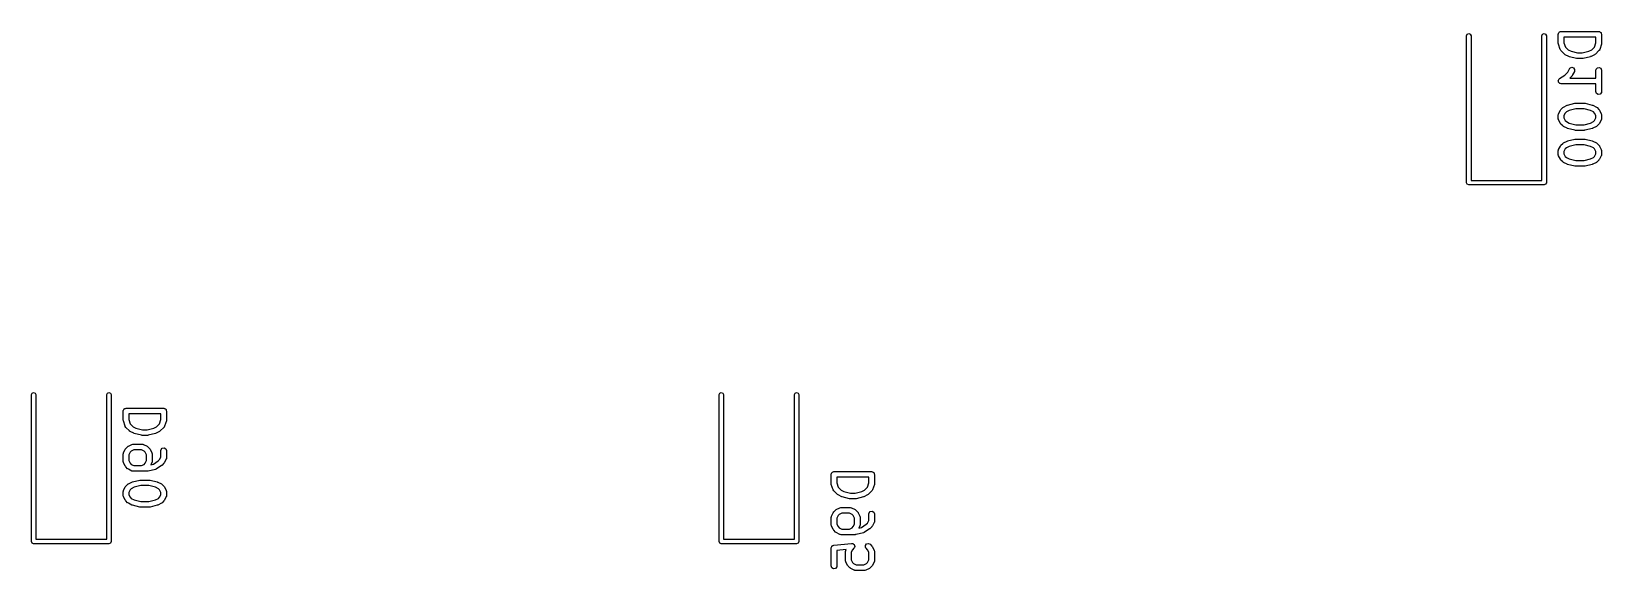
# Model space of a CAD drawing. Extents: x 43 to 429, y -149 to -20.
# Drawn here: x 387.08 to 428.77, y -107 to -92.69 of the extents above; entities that cross this region are included whole.
import ezdxf

# ---------------------------------------------------------------- set-up
doc = ezdxf.new("R2010")
doc.units = 0
doc.layers.add('BLACK', color=7, linetype='CONTINUOUS')

msp = doc.modelspace()

# ---------------------------------------------------------------- linework, layer by layer
at = {"layer": 'BLACK', "linetype": 'CONTINUOUS'}
for p, q in [((425.184, -92.8062), (425.201, -92.7638)), ((425.184, -96.7062), (425.184, -92.8062)), ((425.201, -92.7638), (425.244, -92.7462)), ((425.244, -92.7462), (425.286, -92.7638)), ((425.286, -92.7638), (425.304, -92.8062)), ((425.304, -92.8062), (425.304, -96.6462)), ((427.184, -92.8062), (427.201, -92.7638)), ((427.184, -96.6462), (427.184, -92.8062)), ((427.201, -92.7638), (427.244, -92.7462)), ((427.244, -92.7462), (427.286, -92.7638)), ((427.286, -92.7638), (427.304, -92.8062)), ((427.304, -92.8062), (427.304, -96.7062)), ((427.621, -92.7658), (427.623, -92.756)), ((427.621, -93.0039), (427.621, -92.7658)), ((427.622, -92.7527), (427.624, -92.7499)), ((427.623, -92.756), (427.622, -92.7527)), ((427.624, -92.7499), (427.626, -92.7401)), ((427.626, -92.7401), (427.638, -92.7252)), ((427.638, -92.7252), (427.648, -92.7083)), ((427.648, -92.7083), (427.654, -92.706)), ((427.654, -92.706), (427.659, -92.7008)), ((427.659, -92.7008), (427.678, -92.6974)), ((427.678, -92.6974), (427.696, -92.6908)), ((427.696, -92.6908), (428.696, -92.6908)), ((427.771, -92.8408), (427.771, -92.9917)), ((428.621, -92.8408), (427.771, -92.8408)), ((428.621, -92.9917), (428.621, -92.8408)), ((428.696, -92.6908), (428.706, -92.6925)), ((428.706, -92.6925), (428.709, -92.6919)), ((428.709, -92.6919), (428.712, -92.6936)), ((428.712, -92.6936), (428.722, -92.6953)), ((428.722, -92.6953), (428.737, -92.7078)), ((428.737, -92.7078), (428.754, -92.7176)), ((428.754, -92.7176), (428.756, -92.7239)), ((428.756, -92.7239), (428.761, -92.7283)), ((428.761, -92.7283), (428.764, -92.7475)), ((428.764, -92.7475), (428.771, -92.7658)), ((428.771, -92.7658), (428.771, -93.0039)), ((427.622, -93.0054), (427.621, -93.0039)), ((427.625, -93.0276), (427.622, -93.0054)), ((427.673, -93.1704), (427.625, -93.0276)), ((427.675, -93.174), (427.673, -93.1704)), ((427.676, -93.1784), (427.675, -93.174)), ((427.691, -93.1998), (427.676, -93.1784)), ((427.786, -93.295), (427.691, -93.1998)), ((427.771, -92.9917), (427.809, -93.1062)), ((427.787, -93.2957), (427.786, -93.295)), ((427.805, -93.309), (427.787, -93.2957)), ((427.901, -93.3567), (427.805, -93.309)), ((427.809, -93.1062), (427.883, -93.1803)), ((427.883, -93.1803), (427.96, -93.2188)), ((427.904, -93.3571), (427.901, -93.3567)), ((427.916, -93.3623), (427.904, -93.3571)), ((428.107, -93.41), (427.916, -93.3623)), ((427.96, -93.2188), (428.134, -93.2622)), ((428.134, -93.2622), (428.258, -93.2622)), ((428.258, -93.2622), (428.432, -93.2188)), ((428.476, -93.3623), (428.286, -93.41)), ((428.432, -93.2188), (428.509, -93.1803)), ((428.479, -93.3604), (428.476, -93.3623)), ((428.492, -93.3567), (428.479, -93.3604)), ((428.587, -93.309), (428.492, -93.3567)), ((428.509, -93.1803), (428.583, -93.1062)), ((428.583, -93.1062), (428.621, -92.9917)), ((428.588, -93.3079), (428.587, -93.309)), ((428.606, -93.295), (428.588, -93.3079)), ((428.702, -93.1998), (428.606, -93.295)), ((428.703, -93.1957), (428.702, -93.1998)), ((428.707, -93.1933), (428.703, -93.1957)), ((428.72, -93.1704), (428.707, -93.1933)), ((428.767, -93.0276), (428.72, -93.1704)), ((428.771, -93.0039), (428.767, -93.026)), ((428.767, -93.026), (428.767, -93.0276)), ((427.791, -93.8503), (427.873, -93.769)), ((427.873, -93.769), (427.915, -93.6846)), ((427.915, -93.6846), (427.93, -93.6637)), ((427.93, -93.6637), (427.977, -93.6433)), ((427.977, -93.6433), (428.027, -93.6579)), ((428.049, -93.7517), (428.001, -93.8469)), ((428.027, -93.6579), (428.055, -93.7007)), ((428.055, -93.7007), (428.049, -93.7517)), ((428.11, -93.4096), (428.107, -93.41)), ((428.125, -93.4122), (428.11, -93.4096)), ((428.268, -93.4122), (428.125, -93.4122)), ((428.271, -93.411), (428.268, -93.4122)), ((428.286, -93.41), (428.271, -93.411)), ((428.621, -93.7182), (428.626, -93.6925)), ((428.621, -93.9289), (428.621, -93.7182)), ((428.626, -93.6925), (428.659, -93.6532)), ((428.659, -93.6532), (428.709, -93.6443)), ((428.709, -93.6443), (428.754, -93.6699)), ((428.754, -93.6699), (428.771, -93.7182)), ((428.771, -93.7182), (428.771, -94.2896)), ((427.622, -93.9908), (427.624, -93.9871)), ((427.626, -94.0123), (427.622, -93.9908)), ((427.624, -93.9828), (427.637, -93.9653)), ((427.624, -93.9871), (427.624, -93.9828)), ((427.627, -94.034), (427.626, -94.0123)), ((427.63, -94.0371), (427.627, -94.034)), ((427.631, -94.0414), (427.63, -94.0371)), ((427.648, -94.0554), (427.631, -94.0414)), ((427.637, -93.9653), (427.648, -93.9464)), ((427.648, -93.9464), (427.652, -93.9449)), ((427.663, -94.0711), (427.648, -94.0554)), ((427.652, -93.9449), (427.655, -93.9415)), ((427.655, -93.9415), (427.791, -93.8503)), ((427.667, -94.0716), (427.663, -94.0711)), ((427.67, -94.0743), (427.667, -94.0716)), ((427.696, -94.0789), (427.67, -94.0743)), ((428.621, -94.0789), (427.696, -94.0789)), ((427.987, -93.8664), (427.925, -93.9289)), ((427.925, -93.9289), (428.621, -93.9289)), ((427.988, -93.8649), (427.987, -93.8664)), ((428.001, -93.8469), (427.988, -93.8649)), ((428.621, -94.2896), (428.621, -94.0789)), ((427.868, -94.6454), (428.059, -94.5978)), ((428.059, -94.5978), (428.074, -94.5967)), ((428.074, -94.5967), (428.077, -94.5955)), ((428.077, -94.5955), (428.315, -94.5955)), ((428.315, -94.5955), (428.33, -94.5981)), ((428.33, -94.5981), (428.333, -94.5978)), ((428.333, -94.5978), (428.524, -94.6454)), ((428.639, -94.3378), (428.621, -94.2896)), ((428.683, -94.3634), (428.639, -94.3378)), ((428.734, -94.3545), (428.683, -94.3634)), ((428.767, -94.3152), (428.734, -94.3545)), ((428.771, -94.2896), (428.767, -94.3152)), ((427.621, -94.9086), (427.626, -94.883)), ((427.621, -95.0039), (427.621, -94.9086)), ((427.623, -95.0081), (427.621, -95.0039)), ((427.622, -95.0124), (427.623, -95.0081)), ((427.629, -95.0374), (427.622, -95.0124)), ((427.626, -94.883), (427.629, -94.8795)), ((427.629, -94.8751), (427.677, -94.7798)), ((427.629, -94.8795), (427.629, -94.8751)), ((427.677, -95.1326), (427.629, -95.0374)), ((427.677, -94.7798), (427.69, -94.7618)), ((427.69, -94.7618), (427.691, -94.7604)), ((427.691, -94.7604), (427.738, -94.7127)), ((427.738, -94.7127), (427.757, -94.6999)), ((427.757, -94.6999), (427.758, -94.6987)), ((427.758, -94.6987), (427.853, -94.6511)), ((427.805, -94.8578), (427.771, -94.9263)), ((427.771, -94.9263), (427.771, -94.9862)), ((427.771, -94.9862), (427.805, -95.0547)), ((427.836, -94.8274), (427.805, -94.8578)), ((427.913, -94.7889), (427.836, -94.8274)), ((427.853, -94.6511), (427.865, -94.6474)), ((427.865, -94.6474), (427.868, -94.6454)), ((428.086, -94.7455), (427.913, -94.7889)), ((428.306, -94.7455), (428.086, -94.7455)), ((428.479, -94.7889), (428.306, -94.7455)), ((428.556, -94.8274), (428.479, -94.7889)), ((428.524, -94.6454), (428.536, -94.6507)), ((428.536, -94.6507), (428.539, -94.6511)), ((428.539, -94.6511), (428.634, -94.6987)), ((428.587, -94.8578), (428.556, -94.8274)), ((428.621, -94.9263), (428.587, -94.8578)), ((428.587, -95.0547), (428.621, -94.9862)), ((428.621, -94.9862), (428.621, -94.9263)), ((428.634, -94.6987), (428.652, -94.712)), ((428.652, -94.712), (428.654, -94.7127)), ((428.654, -94.7127), (428.702, -94.7604)), ((428.702, -94.7604), (428.714, -94.7787)), ((428.714, -94.7787), (428.716, -94.7799)), ((428.716, -94.7799), (428.763, -94.8751)), ((428.763, -95.0374), (428.716, -95.1326)), ((428.763, -94.8751), (428.771, -94.9001)), ((428.764, -95.033), (428.763, -95.0374)), ((428.767, -95.0295), (428.764, -95.033)), ((428.771, -95.0039), (428.767, -95.0295)), ((428.771, -94.9001), (428.77, -94.9044)), ((428.77, -94.9044), (428.771, -94.9086)), ((428.771, -94.9086), (428.771, -95.0039)), ((427.678, -95.1338), (427.677, -95.1326)), ((427.691, -95.1521), (427.678, -95.1338)), ((427.738, -95.1998), (427.691, -95.1521)), ((427.74, -95.2004), (427.738, -95.1998)), ((427.758, -95.2138), (427.74, -95.2004)), ((427.853, -95.2614), (427.758, -95.2138)), ((427.805, -95.0547), (427.836, -95.0851)), ((427.836, -95.0851), (427.913, -95.1236)), ((427.857, -95.2618), (427.853, -95.2614)), ((427.868, -95.2671), (427.857, -95.2618)), ((428.059, -95.3147), (427.868, -95.2671)), ((427.913, -95.1236), (428.086, -95.167)), ((428.062, -95.3144), (428.059, -95.3147)), ((428.077, -95.317), (428.062, -95.3144)), ((428.315, -95.317), (428.077, -95.317)), ((428.086, -95.167), (428.306, -95.167)), ((428.306, -95.167), (428.479, -95.1236)), ((428.318, -95.3158), (428.315, -95.317)), ((428.333, -95.3147), (428.318, -95.3158)), ((428.524, -95.2671), (428.333, -95.3147)), ((428.479, -95.1236), (428.556, -95.0851)), ((428.527, -95.2651), (428.524, -95.2671)), ((428.539, -95.2614), (428.527, -95.2651)), ((428.634, -95.2138), (428.539, -95.2614)), ((428.556, -95.0851), (428.587, -95.0547)), ((428.636, -95.2126), (428.634, -95.2138)), ((428.654, -95.1998), (428.636, -95.2126)), ((428.702, -95.1521), (428.654, -95.1998)), ((428.716, -95.1326), (428.702, -95.1507)), ((428.702, -95.1507), (428.702, -95.1521)), ((427.621, -95.861), (427.626, -95.8354)), ((427.621, -95.9562), (427.621, -95.861)), ((427.626, -95.8354), (427.629, -95.8319)), ((427.629, -95.8275), (427.677, -95.7322)), ((427.629, -95.8319), (427.629, -95.8275)), ((427.677, -95.7322), (427.69, -95.7142)), ((427.69, -95.7142), (427.691, -95.7127)), ((427.691, -95.7127), (427.738, -95.6651)), ((427.738, -95.6651), (427.757, -95.6523)), ((427.757, -95.6523), (427.758, -95.6511)), ((427.758, -95.6511), (427.853, -95.6035)), ((427.805, -95.8102), (427.771, -95.8787)), ((427.771, -95.8787), (427.771, -95.9385)), ((427.836, -95.7798), (427.805, -95.8102)), ((427.913, -95.7413), (427.836, -95.7798)), ((427.853, -95.6035), (427.865, -95.5998)), ((427.865, -95.5998), (427.868, -95.5978)), ((427.868, -95.5978), (428.059, -95.5502)), ((428.086, -95.6979), (427.913, -95.7413)), ((428.059, -95.5502), (428.074, -95.5491)), ((428.074, -95.5491), (428.077, -95.5479)), ((428.077, -95.5479), (428.315, -95.5479)), ((428.306, -95.6979), (428.086, -95.6979)), ((428.479, -95.7413), (428.306, -95.6979)), ((428.315, -95.5479), (428.33, -95.5505)), ((428.33, -95.5505), (428.333, -95.5502)), ((428.333, -95.5502), (428.524, -95.5978)), ((428.556, -95.7798), (428.479, -95.7413)), ((428.524, -95.5978), (428.536, -95.603)), ((428.536, -95.603), (428.539, -95.6035)), ((428.539, -95.6035), (428.634, -95.6511)), ((428.587, -95.8102), (428.556, -95.7798)), ((428.621, -95.8787), (428.587, -95.8102)), ((428.621, -95.9385), (428.621, -95.8787)), ((428.634, -95.6511), (428.652, -95.6644)), ((428.652, -95.6644), (428.654, -95.6651)), ((428.654, -95.6651), (428.702, -95.7127)), ((428.702, -95.7127), (428.714, -95.7311)), ((428.714, -95.7311), (428.716, -95.7322)), ((428.716, -95.7322), (428.763, -95.8275)), ((428.763, -95.8275), (428.771, -95.8524)), ((428.771, -95.8524), (428.77, -95.8568)), ((428.77, -95.8568), (428.771, -95.861)), ((428.771, -95.861), (428.771, -95.9562)), ((427.623, -95.9605), (427.621, -95.9562)), ((427.622, -95.9648), (427.623, -95.9605)), ((427.629, -95.9898), (427.622, -95.9648)), ((427.677, -96.085), (427.629, -95.9898)), ((427.678, -96.0862), (427.677, -96.085)), ((427.691, -96.1045), (427.678, -96.0862)), ((427.738, -96.1521), (427.691, -96.1045)), ((427.74, -96.1528), (427.738, -96.1521)), ((427.758, -96.1662), (427.74, -96.1528)), ((427.853, -96.2138), (427.758, -96.1662)), ((427.771, -95.9385), (427.805, -96.0071)), ((427.805, -96.0071), (427.836, -96.0375)), ((427.836, -96.0375), (427.913, -96.076)), ((427.857, -96.2142), (427.853, -96.2138)), ((427.868, -96.2195), (427.857, -96.2142)), ((428.059, -96.2671), (427.868, -96.2195)), ((427.913, -96.076), (428.086, -96.1193)), ((428.062, -96.2667), (428.059, -96.2671)), ((428.077, -96.2693), (428.062, -96.2667)), ((428.315, -96.2693), (428.077, -96.2693)), ((428.086, -96.1193), (428.306, -96.1193)), ((428.306, -96.1193), (428.479, -96.076)), ((428.318, -96.2682), (428.315, -96.2693)), ((428.333, -96.2671), (428.318, -96.2682)), ((428.524, -96.2195), (428.333, -96.2671)), ((428.479, -96.076), (428.556, -96.0375)), ((428.527, -96.2175), (428.524, -96.2195)), ((428.539, -96.2138), (428.527, -96.2175)), ((428.634, -96.1662), (428.539, -96.2138)), ((428.556, -96.0375), (428.587, -96.0071)), ((428.587, -96.0071), (428.621, -95.9385)), ((428.636, -96.165), (428.634, -96.1662)), ((428.654, -96.1521), (428.636, -96.165)), ((428.702, -96.1045), (428.654, -96.1521)), ((428.716, -96.085), (428.702, -96.103)), ((428.702, -96.103), (428.702, -96.1045)), ((428.763, -95.9898), (428.716, -96.085)), ((428.764, -95.9853), (428.763, -95.9898)), ((428.767, -95.9819), (428.764, -95.9853)), ((428.771, -95.9562), (428.767, -95.9819)), ((425.201, -96.7487), (425.184, -96.7062)), ((425.304, -96.6462), (427.184, -96.6462)), ((427.304, -96.7062), (427.286, -96.7487)), ((425.244, -96.7662), (425.201, -96.7487)), ((427.244, -96.7662), (425.244, -96.7662)), ((427.286, -96.7487), (427.244, -96.7662)), ((387.084, -102.331), (387.101, -102.289)), ((387.084, -106.231), (387.084, -102.331)), ((387.101, -102.289), (387.144, -102.271)), ((387.144, -102.271), (387.186, -102.289)), ((387.186, -102.289), (387.204, -102.331)), ((387.204, -102.331), (387.204, -106.171)), ((389.084, -102.331), (389.101, -102.289)), ((389.084, -106.171), (389.084, -102.331)), ((389.101, -102.289), (389.144, -102.271)), ((389.144, -102.271), (389.186, -102.289)), ((389.186, -102.289), (389.204, -102.331)), ((389.204, -102.331), (389.204, -106.231)), ((405.34, -102.331), (405.358, -102.289)), ((405.34, -106.231), (405.34, -102.331)), ((405.358, -102.289), (405.4, -102.271)), ((405.4, -102.271), (405.442, -102.289)), ((405.442, -102.289), (405.46, -102.331)), ((405.46, -102.331), (405.46, -106.171)), ((407.34, -102.331), (407.358, -102.289)), ((407.34, -106.171), (407.34, -102.331)), ((407.358, -102.289), (407.4, -102.271)), ((407.4, -102.271), (407.442, -102.289)), ((407.442, -102.289), (407.46, -102.331)), ((407.46, -102.331), (407.46, -106.231)), ((389.521, -102.767), (389.523, -102.757)), ((389.521, -103.005), (389.521, -102.767)), ((389.522, -102.754), (389.524, -102.751)), ((389.523, -102.757), (389.522, -102.754)), ((389.524, -102.751), (389.526, -102.741)), ((389.526, -102.741), (389.538, -102.726)), ((389.538, -102.726), (389.548, -102.71)), ((389.548, -102.71), (389.554, -102.707)), ((389.554, -102.707), (389.559, -102.702)), ((389.559, -102.702), (389.578, -102.699)), ((389.578, -102.699), (389.596, -102.692)), ((389.596, -102.692), (390.596, -102.692)), ((389.671, -102.842), (389.671, -102.993)), ((390.521, -102.842), (389.671, -102.842)), ((390.521, -102.993), (390.521, -102.842)), ((390.596, -102.692), (390.606, -102.694)), ((390.606, -102.694), (390.609, -102.693)), ((390.609, -102.693), (390.612, -102.695)), ((390.612, -102.695), (390.622, -102.696)), ((390.622, -102.696), (390.637, -102.709)), ((390.637, -102.709), (390.654, -102.719)), ((390.654, -102.719), (390.656, -102.725)), ((390.656, -102.725), (390.661, -102.729)), ((390.661, -102.729), (390.664, -102.749)), ((390.664, -102.749), (390.671, -102.767)), ((390.671, -102.767), (390.671, -103.005)), ((389.522, -103.007), (389.521, -103.005)), ((389.525, -103.029), (389.522, -103.007)), ((389.573, -103.172), (389.525, -103.029)), ((389.575, -103.175), (389.573, -103.172)), ((389.576, -103.18), (389.575, -103.175)), ((389.591, -103.201), (389.576, -103.18)), ((389.686, -103.296), (389.591, -103.201)), ((389.671, -102.993), (389.709, -103.107)), ((389.687, -103.297), (389.686, -103.296)), ((389.705, -103.31), (389.687, -103.297)), ((389.801, -103.358), (389.705, -103.31)), ((389.709, -103.107), (389.783, -103.182)), ((389.783, -103.182), (389.86, -103.22)), ((389.804, -103.358), (389.801, -103.358)), ((389.816, -103.364), (389.804, -103.358)), ((390.007, -103.411), (389.816, -103.364)), ((389.86, -103.22), (390.034, -103.263)), ((390.034, -103.263), (390.158, -103.263)), ((390.158, -103.263), (390.332, -103.22)), ((390.376, -103.364), (390.186, -103.411)), ((390.332, -103.22), (390.409, -103.182)), ((390.379, -103.362), (390.376, -103.364)), ((390.392, -103.358), (390.379, -103.362)), ((390.487, -103.31), (390.392, -103.358)), ((390.409, -103.182), (390.483, -103.107)), ((390.483, -103.107), (390.521, -102.993)), ((390.488, -103.309), (390.487, -103.31)), ((390.506, -103.296), (390.488, -103.309)), ((390.602, -103.201), (390.506, -103.296)), ((390.603, -103.197), (390.602, -103.201)), ((390.607, -103.195), (390.603, -103.197)), ((390.62, -103.172), (390.607, -103.195)), ((390.667, -103.029), (390.62, -103.172)), ((390.671, -103.005), (390.667, -103.027)), ((390.667, -103.027), (390.667, -103.029)), ((389.529, -103.876), (389.577, -103.781)), ((389.577, -103.781), (389.59, -103.763)), ((389.59, -103.763), (389.591, -103.762)), ((389.591, -103.762), (389.638, -103.714)), ((389.638, -103.714), (389.657, -103.701)), ((389.657, -103.701), (389.658, -103.7)), ((389.658, -103.7), (389.753, -103.652)), ((389.804, -103.794), (389.736, -103.829)), ((389.753, -103.652), (389.778, -103.645)), ((389.778, -103.645), (389.782, -103.646)), ((389.782, -103.646), (389.787, -103.644)), ((389.787, -103.644), (390.025, -103.644)), ((390.007, -103.794), (389.804, -103.794)), ((390.01, -103.411), (390.007, -103.411)), ((390.076, -103.829), (390.007, -103.794)), ((390.025, -103.413), (390.01, -103.411)), ((390.168, -103.413), (390.025, -103.413)), ((390.025, -103.644), (390.05, -103.649)), ((390.05, -103.649), (390.054, -103.652)), ((390.054, -103.652), (390.058, -103.652)), ((390.058, -103.652), (390.153, -103.7)), ((390.153, -103.7), (390.171, -103.713)), ((390.171, -103.412), (390.168, -103.413)), ((390.186, -103.411), (390.171, -103.412)), ((390.171, -103.713), (390.173, -103.714)), ((390.173, -103.714), (390.221, -103.762)), ((390.221, -103.762), (390.233, -103.78)), ((390.233, -103.78), (390.235, -103.781)), ((390.235, -103.781), (390.282, -103.876)), ((390.521, -103.815), (390.526, -103.789)), ((390.526, -103.789), (390.559, -103.75)), ((390.559, -103.75), (390.609, -103.741)), ((390.609, -103.741), (390.654, -103.766)), ((390.654, -103.766), (390.671, -103.815)), ((389.521, -103.91), (389.526, -103.884)), ((389.521, -104.1), (389.521, -103.91)), ((389.523, -104.105), (389.521, -104.1)), ((389.522, -104.109), (389.523, -104.105)), ((389.529, -104.134), (389.522, -104.109)), ((389.526, -103.884), (389.529, -103.881)), ((389.529, -103.881), (389.529, -103.876)), ((389.577, -104.229), (389.529, -104.134)), ((389.705, -103.859), (389.671, -103.928)), ((389.671, -103.928), (389.671, -104.083)), ((389.671, -104.083), (389.705, -104.151)), ((389.736, -103.829), (389.705, -103.859)), ((389.705, -104.151), (389.736, -104.182)), ((389.736, -104.182), (389.804, -104.216)), ((389.804, -104.216), (390.007, -104.216)), ((390.007, -104.216), (390.076, -104.182)), ((390.106, -103.859), (390.076, -103.829)), ((390.076, -104.182), (390.106, -104.151)), ((390.14, -103.928), (390.106, -103.859)), ((390.106, -104.151), (390.14, -104.083)), ((390.14, -104.083), (390.14, -103.928)), ((390.282, -104.134), (390.253, -104.192)), ((390.253, -104.192), (390.327, -104.174)), ((390.282, -103.876), (390.29, -103.901)), ((390.283, -104.129), (390.282, -104.134)), ((390.286, -104.126), (390.283, -104.129)), ((390.29, -104.1), (390.286, -104.126)), ((390.29, -103.901), (390.289, -103.906)), ((390.289, -103.906), (390.29, -103.91)), ((390.29, -103.91), (390.29, -104.1)), ((390.327, -104.174), (390.453, -104.09)), ((390.542, -104.21), (390.4, -104.306)), ((390.453, -104.09), (390.487, -104.056)), ((390.487, -104.056), (390.521, -103.987)), ((390.521, -103.987), (390.521, -103.815)), ((390.545, -104.208), (390.542, -104.21)), ((390.554, -104.201), (390.545, -104.208)), ((390.602, -104.153), (390.554, -104.201)), ((390.616, -104.134), (390.602, -104.152)), ((390.602, -104.152), (390.602, -104.153)), ((390.663, -104.039), (390.616, -104.134)), ((390.664, -104.034), (390.663, -104.039)), ((390.667, -104.031), (390.664, -104.034)), ((390.671, -104.005), (390.667, -104.031)), ((390.671, -103.815), (390.671, -104.005)), ((389.578, -104.23), (389.577, -104.229)), ((389.591, -104.249), (389.578, -104.23)), ((389.638, -104.296), (389.591, -104.249)), ((389.64, -104.297), (389.638, -104.296)), ((389.658, -104.31), (389.64, -104.297)), ((389.753, -104.358), (389.658, -104.31)), ((389.758, -104.358), (389.753, -104.358)), ((389.761, -104.361), (389.758, -104.358)), ((389.787, -104.366), (389.761, -104.361)), ((389.768, -104.647), (389.959, -104.599)), ((390.168, -104.366), (389.787, -104.366)), ((389.959, -104.599), (389.974, -104.598)), ((389.974, -104.598), (389.977, -104.597)), ((389.977, -104.597), (390.215, -104.597)), ((390.171, -104.365), (390.168, -104.366)), ((390.186, -104.364), (390.171, -104.365)), ((390.376, -104.316), (390.186, -104.364)), ((390.215, -104.597), (390.23, -104.599)), ((390.23, -104.599), (390.233, -104.599)), ((390.233, -104.599), (390.424, -104.647)), ((390.377, -104.316), (390.376, -104.316)), ((390.4, -104.306), (390.377, -104.316)), ((408.317, -104.45), (408.319, -104.44)), ((408.317, -104.688), (408.317, -104.45)), ((408.319, -104.437), (408.32, -104.434)), ((408.319, -104.44), (408.319, -104.437)), ((408.32, -104.434), (408.322, -104.424)), ((408.322, -104.424), (408.334, -104.409)), ((408.334, -104.409), (408.344, -104.392)), ((408.344, -104.392), (408.351, -104.39)), ((408.351, -104.39), (408.355, -104.385)), ((408.355, -104.385), (408.374, -104.381)), ((408.374, -104.381), (408.392, -104.375)), ((408.392, -104.375), (409.392, -104.375)), ((408.467, -104.525), (408.467, -104.676)), ((409.317, -104.525), (408.467, -104.525)), ((409.317, -104.676), (409.317, -104.525)), ((409.392, -104.375), (409.402, -104.376)), ((409.402, -104.376), (409.405, -104.376)), ((409.405, -104.376), (409.408, -104.378)), ((409.408, -104.378), (409.418, -104.379)), ((409.418, -104.379), (409.433, -104.392)), ((409.433, -104.392), (409.45, -104.402)), ((409.45, -104.402), (409.452, -104.408)), ((409.452, -104.408), (409.457, -104.412)), ((409.457, -104.412), (409.461, -104.431)), ((409.461, -104.431), (409.467, -104.45)), ((409.467, -104.45), (409.467, -104.688)), ((389.521, -104.91), (389.526, -104.884)), ((389.521, -105.005), (389.521, -104.91)), ((389.523, -105.009), (389.521, -105.005)), ((389.522, -105.014), (389.523, -105.009)), ((389.529, -105.039), (389.522, -105.014)), ((389.526, -104.884), (389.529, -104.881)), ((389.529, -104.876), (389.577, -104.781)), ((389.529, -104.881), (389.529, -104.876)), ((389.577, -105.134), (389.529, -105.039)), ((389.577, -104.781), (389.59, -104.763)), ((389.59, -104.763), (389.591, -104.762)), ((389.591, -104.762), (389.638, -104.714)), ((389.638, -104.714), (389.657, -104.701)), ((389.657, -104.701), (389.658, -104.7)), ((389.658, -104.7), (389.753, -104.652)), ((389.705, -104.859), (389.671, -104.928)), ((389.671, -104.928), (389.671, -104.987)), ((389.671, -104.987), (389.705, -105.056)), ((389.736, -104.829), (389.705, -104.859)), ((389.813, -104.79), (389.736, -104.829)), ((389.753, -104.652), (389.765, -104.649)), ((389.765, -104.649), (389.768, -104.647)), ((389.986, -104.747), (389.813, -104.79)), ((390.206, -104.747), (389.986, -104.747)), ((390.379, -104.79), (390.206, -104.747)), ((390.456, -104.829), (390.379, -104.79)), ((390.424, -104.647), (390.436, -104.652)), ((390.436, -104.652), (390.439, -104.652)), ((390.439, -104.652), (390.534, -104.7)), ((390.487, -104.859), (390.456, -104.829)), ((390.521, -104.928), (390.487, -104.859)), ((390.487, -105.056), (390.521, -104.987)), ((390.521, -104.987), (390.521, -104.928)), ((390.534, -104.7), (390.552, -104.713)), ((390.552, -104.713), (390.554, -104.714)), ((390.554, -104.714), (390.602, -104.762)), ((390.602, -104.762), (390.614, -104.78)), ((390.614, -104.78), (390.616, -104.781)), ((390.616, -104.781), (390.663, -104.876)), ((390.663, -105.039), (390.616, -105.134)), ((390.663, -104.876), (390.671, -104.901)), ((390.664, -105.034), (390.663, -105.039)), ((390.667, -105.031), (390.664, -105.034)), ((390.671, -105.005), (390.667, -105.031)), ((390.671, -104.901), (390.67, -104.906)), ((390.67, -104.906), (390.671, -104.91)), ((390.671, -104.91), (390.671, -105.005)), ((408.318, -104.689), (408.317, -104.688)), ((408.321, -104.712), (408.318, -104.689)), ((408.369, -104.854), (408.321, -104.712)), ((408.372, -104.858), (408.369, -104.854)), ((408.372, -104.862), (408.372, -104.858)), ((408.387, -104.884), (408.372, -104.862)), ((408.482, -104.979), (408.387, -104.884)), ((408.467, -104.676), (408.506, -104.79)), ((408.484, -104.98), (408.482, -104.979)), ((408.502, -104.993), (408.484, -104.98)), ((408.597, -105.041), (408.502, -104.993)), ((408.506, -104.79), (408.58, -104.864)), ((408.58, -104.864), (408.657, -104.903)), ((408.6, -105.041), (408.597, -105.041)), ((408.612, -105.046), (408.6, -105.041)), ((408.803, -105.094), (408.612, -105.046)), ((408.657, -104.903), (408.83, -104.946)), ((408.83, -104.946), (408.955, -104.946)), ((408.955, -104.946), (409.128, -104.903)), ((409.172, -105.046), (408.982, -105.094)), ((409.128, -104.903), (409.205, -104.864)), ((409.175, -105.044), (409.172, -105.046)), ((409.188, -105.041), (409.175, -105.044)), ((409.283, -104.993), (409.188, -105.041)), ((409.205, -104.864), (409.279, -104.79)), ((409.279, -104.79), (409.317, -104.676)), ((409.284, -104.992), (409.283, -104.993)), ((409.303, -104.979), (409.284, -104.992)), ((409.398, -104.884), (409.303, -104.979)), ((409.4, -104.88), (409.398, -104.884)), ((409.404, -104.877), (409.4, -104.88)), ((409.416, -104.854), (409.404, -104.877)), ((409.464, -104.712), (409.416, -104.854)), ((409.467, -104.688), (409.463, -104.71)), ((409.463, -104.71), (409.464, -104.712)), ((389.578, -105.135), (389.577, -105.134)), ((389.591, -105.153), (389.578, -105.135)), ((389.638, -105.201), (389.591, -105.153)), ((389.64, -105.202), (389.638, -105.201)), ((389.658, -105.215), (389.64, -105.202)), ((389.753, -105.263), (389.658, -105.215)), ((389.705, -105.056), (389.736, -105.086)), ((389.736, -105.086), (389.813, -105.125)), ((389.757, -105.263), (389.753, -105.263)), ((389.768, -105.268), (389.757, -105.263)), ((389.959, -105.316), (389.768, -105.268)), ((389.813, -105.125), (389.986, -105.168)), ((389.962, -105.316), (389.959, -105.316)), ((389.977, -105.318), (389.962, -105.316)), ((390.215, -105.318), (389.977, -105.318)), ((389.986, -105.168), (390.206, -105.168)), ((390.206, -105.168), (390.379, -105.125)), ((390.218, -105.317), (390.215, -105.318)), ((390.233, -105.316), (390.218, -105.317)), ((390.424, -105.268), (390.233, -105.316)), ((390.379, -105.125), (390.456, -105.086)), ((390.427, -105.266), (390.424, -105.268)), ((390.439, -105.263), (390.427, -105.266)), ((390.534, -105.215), (390.439, -105.263)), ((390.456, -105.086), (390.487, -105.056)), ((390.536, -105.214), (390.534, -105.215)), ((390.554, -105.201), (390.536, -105.214)), ((390.602, -105.153), (390.554, -105.201)), ((390.616, -105.134), (390.602, -105.152)), ((390.602, -105.152), (390.602, -105.153)), ((408.325, -105.559), (408.373, -105.464)), ((408.373, -105.464), (408.386, -105.446)), ((408.386, -105.446), (408.387, -105.444)), ((408.387, -105.444), (408.435, -105.397)), ((408.435, -105.397), (408.453, -105.384)), ((408.453, -105.384), (408.454, -105.383)), ((408.454, -105.383), (408.549, -105.335)), ((408.549, -105.335), (408.574, -105.328)), ((408.574, -105.328), (408.579, -105.329)), ((408.579, -105.329), (408.583, -105.327)), ((408.583, -105.327), (408.821, -105.327)), ((408.806, -105.094), (408.803, -105.094)), ((408.821, -105.096), (408.806, -105.094)), ((408.964, -105.096), (408.821, -105.096)), ((408.821, -105.327), (408.847, -105.332)), ((408.847, -105.332), (408.85, -105.334)), ((408.85, -105.334), (408.854, -105.335)), ((408.854, -105.335), (408.95, -105.383)), ((408.95, -105.383), (408.968, -105.396)), ((408.967, -105.095), (408.964, -105.096)), ((408.982, -105.094), (408.967, -105.095)), ((408.968, -105.396), (408.969, -105.397)), ((408.969, -105.397), (409.017, -105.444)), ((409.017, -105.444), (409.03, -105.463)), ((409.03, -105.463), (409.031, -105.464)), ((409.031, -105.464), (409.079, -105.559)), ((409.322, -105.472), (409.355, -105.432)), ((409.355, -105.432), (409.405, -105.423)), ((409.405, -105.423), (409.45, -105.449)), ((409.45, -105.449), (409.467, -105.497)), ((408.317, -105.593), (408.322, -105.567)), ((408.317, -105.783), (408.317, -105.593)), ((408.319, -105.787), (408.317, -105.783)), ((408.318, -105.792), (408.319, -105.787)), ((408.325, -105.817), (408.318, -105.792)), ((408.322, -105.567), (408.325, -105.563)), ((408.325, -105.563), (408.325, -105.559)), ((408.373, -105.912), (408.325, -105.817)), ((408.502, -105.542), (408.467, -105.61)), ((408.467, -105.61), (408.467, -105.765)), ((408.467, -105.765), (408.502, -105.834)), ((408.532, -105.511), (408.502, -105.542)), ((408.502, -105.834), (408.532, -105.864)), ((408.601, -105.477), (408.532, -105.511)), ((408.532, -105.864), (408.601, -105.899)), ((408.803, -105.477), (408.601, -105.477)), ((408.872, -105.511), (408.803, -105.477)), ((408.803, -105.899), (408.872, -105.864)), ((408.902, -105.542), (408.872, -105.511)), ((408.872, -105.864), (408.902, -105.834)), ((408.936, -105.61), (408.902, -105.542)), ((408.902, -105.834), (408.936, -105.765)), ((408.936, -105.765), (408.936, -105.61)), ((409.079, -105.817), (409.049, -105.875)), ((409.049, -105.875), (409.123, -105.856)), ((409.079, -105.559), (409.086, -105.584)), ((409.082, -105.809), (409.079, -105.812)), ((409.079, -105.812), (409.079, -105.817)), ((409.086, -105.783), (409.082, -105.809)), ((409.086, -105.584), (409.085, -105.588)), ((409.085, -105.588), (409.086, -105.593)), ((409.086, -105.593), (409.086, -105.783)), ((409.123, -105.856), (409.249, -105.772)), ((409.249, -105.772), (409.283, -105.739)), ((409.283, -105.739), (409.317, -105.67)), ((409.317, -105.497), (409.322, -105.472)), ((409.317, -105.67), (409.317, -105.497)), ((409.35, -105.884), (409.341, -105.89)), ((409.398, -105.836), (409.35, -105.884)), ((409.412, -105.817), (409.398, -105.835)), ((409.398, -105.835), (409.398, -105.836)), ((409.459, -105.721), (409.412, -105.817)), ((409.46, -105.717), (409.459, -105.721)), ((409.463, -105.713), (409.46, -105.717)), ((409.467, -105.688), (409.463, -105.713)), ((409.467, -105.497), (409.467, -105.688)), ((387.101, -106.274), (387.084, -106.231)), ((387.144, -106.291), (387.101, -106.274)), ((389.144, -106.291), (387.144, -106.291)), ((387.204, -106.171), (389.084, -106.171)), ((389.186, -106.274), (389.144, -106.291)), ((389.204, -106.231), (389.186, -106.274)), ((405.358, -106.274), (405.34, -106.231)), ((405.4, -106.291), (405.358, -106.274)), ((407.4, -106.291), (405.4, -106.291)), ((405.46, -106.171), (407.34, -106.171)), ((407.442, -106.274), (407.4, -106.291)), ((407.46, -106.231), (407.442, -106.274)), ((408.374, -105.913), (408.373, -105.912)), ((408.387, -105.931), (408.374, -105.913)), ((408.385, -106.327), (408.861, -106.28)), ((408.435, -105.979), (408.387, -105.931)), ((408.436, -105.98), (408.435, -105.979)), ((408.454, -105.993), (408.436, -105.98)), ((408.549, -106.041), (408.454, -105.993)), ((408.554, -106.041), (408.549, -106.041)), ((408.557, -106.044), (408.554, -106.041)), ((408.583, -106.049), (408.557, -106.044)), ((408.964, -106.049), (408.583, -106.049)), ((408.601, -105.899), (408.803, -105.899)), ((408.861, -106.28), (408.887, -106.282)), ((408.887, -106.282), (408.887, -106.282)), ((408.887, -106.282), (408.888, -106.282)), ((408.888, -106.282), (408.909, -106.296)), ((408.909, -106.296), (408.929, -106.311)), ((408.967, -106.047), (408.964, -106.049)), ((408.982, -106.046), (408.967, -106.047)), ((409.172, -105.999), (408.982, -106.046)), ((409.173, -105.998), (409.172, -105.999)), ((409.196, -105.988), (409.173, -105.998)), ((409.339, -105.893), (409.196, -105.988)), ((409.225, -106.335), (409.254, -106.293)), ((409.254, -106.293), (409.304, -106.28)), ((409.304, -106.28), (409.35, -106.301)), ((409.341, -105.89), (409.339, -105.893)), ((409.35, -106.301), (409.398, -106.349)), ((408.317, -106.402), (408.318, -106.398)), ((408.317, -106.878), (408.317, -106.402)), ((408.318, -106.396), (408.319, -106.394)), ((408.318, -106.398), (408.318, -106.396)), ((408.319, -106.394), (408.322, -106.376)), ((408.322, -106.376), (408.332, -106.364)), ((408.332, -106.364), (408.339, -106.35)), ((408.339, -106.35), (408.348, -106.345)), ((408.348, -106.345), (408.355, -106.337)), ((408.355, -106.337), (408.371, -106.334)), ((408.371, -106.334), (408.385, -106.327)), ((408.716, -106.445), (408.467, -106.47)), ((408.467, -106.47), (408.467, -106.878)), ((408.698, -106.497), (408.703, -106.472)), ((408.698, -106.735), (408.698, -106.497)), ((408.703, -106.472), (408.706, -106.468)), ((408.706, -106.464), (408.716, -106.445)), ((408.706, -106.468), (408.706, -106.464)), ((408.883, -106.447), (408.848, -106.515)), ((408.848, -106.515), (408.848, -106.718)), ((408.848, -106.718), (408.883, -106.786)), ((408.922, -106.408), (408.883, -106.447)), ((408.933, -106.384), (408.922, -106.407)), ((408.922, -106.407), (408.922, -106.407)), ((408.922, -106.407), (408.922, -106.408)), ((408.929, -106.311), (408.93, -106.311)), ((408.93, -106.311), (408.93, -106.311)), ((408.93, -106.311), (408.937, -106.336)), ((408.943, -106.361), (408.933, -106.384)), ((408.937, -106.336), (408.943, -106.36)), ((408.943, -106.36), (408.943, -106.361)), ((408.943, -106.361), (408.943, -106.361)), ((409.229, -106.386), (409.225, -106.335)), ((409.244, -106.408), (409.229, -106.386)), ((409.283, -106.447), (409.244, -106.408)), ((409.317, -106.515), (409.283, -106.447)), ((409.283, -106.786), (409.317, -106.718)), ((409.317, -106.718), (409.317, -106.515)), ((409.398, -106.349), (409.411, -106.367)), ((409.411, -106.367), (409.412, -106.369)), ((409.412, -106.369), (409.459, -106.464)), ((409.459, -106.464), (409.467, -106.489)), ((409.467, -106.489), (409.466, -106.493)), ((409.466, -106.493), (409.467, -106.497)), ((409.467, -106.497), (409.467, -106.735)), ((408.335, -106.926), (408.317, -106.878)), ((408.379, -106.952), (408.335, -106.926)), ((408.43, -106.943), (408.379, -106.952)), ((408.463, -106.904), (408.43, -106.943)), ((408.467, -106.878), (408.463, -106.904)), ((408.7, -106.74), (408.698, -106.735)), ((408.699, -106.744), (408.7, -106.74)), ((408.706, -106.769), (408.699, -106.744)), ((408.754, -106.864), (408.706, -106.769)), ((408.755, -106.865), (408.754, -106.864)), ((408.768, -106.884), (408.755, -106.865)), ((408.816, -106.931), (408.768, -106.884)), ((408.817, -106.932), (408.816, -106.931)), ((408.835, -106.945), (408.817, -106.932)), ((408.93, -106.993), (408.835, -106.945)), ((408.883, -106.786), (408.913, -106.817)), ((408.913, -106.817), (408.982, -106.851)), ((408.935, -106.993), (408.93, -106.993)), ((408.938, -106.996), (408.935, -106.993)), ((408.964, -107.001), (408.938, -106.996)), ((409.202, -107.001), (408.964, -107.001)), ((408.982, -106.851), (409.184, -106.851)), ((409.184, -106.851), (409.253, -106.817)), ((409.206, -106.999), (409.202, -107.001)), ((409.21, -107), (409.206, -106.999)), ((409.235, -106.993), (409.21, -107)), ((409.331, -106.945), (409.235, -106.993)), ((409.253, -106.817), (409.283, -106.786)), ((409.332, -106.944), (409.331, -106.945)), ((409.35, -106.931), (409.332, -106.944)), ((409.398, -106.884), (409.35, -106.931)), ((409.412, -106.864), (409.398, -106.882)), ((409.398, -106.882), (409.398, -106.884)), ((409.459, -106.769), (409.412, -106.864)), ((409.46, -106.765), (409.459, -106.769)), ((409.463, -106.761), (409.46, -106.765)), ((409.467, -106.735), (409.463, -106.761))]:
    msp.add_line(p, q, dxfattribs=at)

doc.saveas('drawing.dxf')
